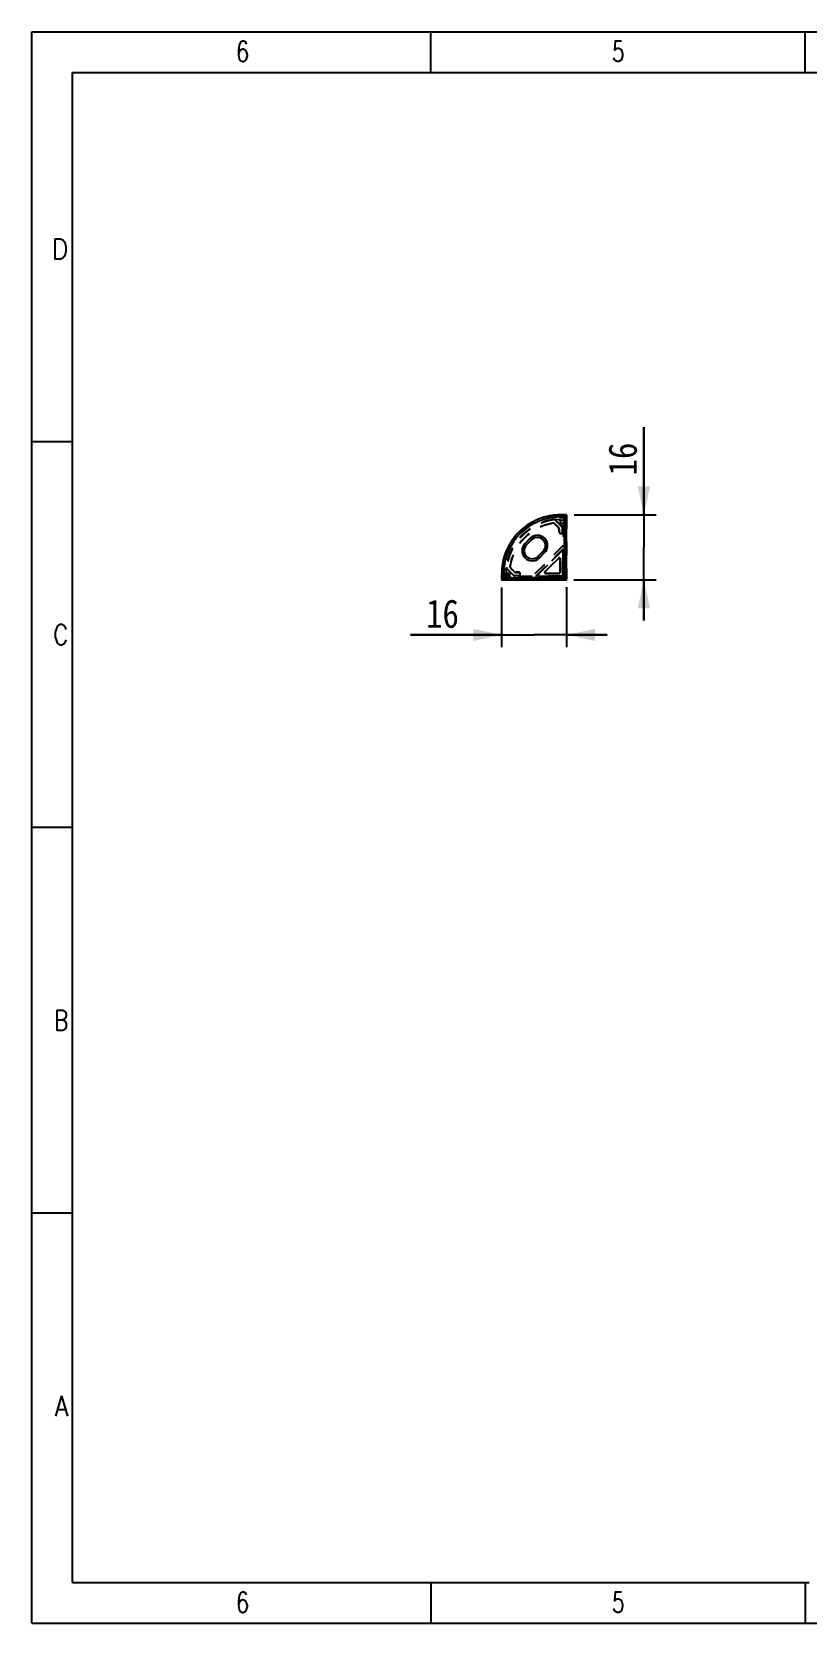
# Model space of a CAD drawing. Extents: x 14 to 580, y 14 to 406.
# Drawn here: x 14 to 205.1, y 14 to 406 of the extents above; entities that cross this region are included whole.
import ezdxf
from ezdxf.enums import TextEntityAlignment as Align

# ---------------------------------------------------------------- set-up
doc = ezdxf.new("R2010")
doc.units = 0
doc.header["$LTSCALE"] = 32.67
doc.linetypes.add('HIDDEN', pattern=[0.2, 0.1, -0.1])
doc.layers.get('0').update_dxf_attribs({"linetype": 'CONTINUOUS'})
for name, color, linetype in [('AP0174', 7, 'CONTINUOUS'), ('AP0179', 7, 'CONTINUOUS'), ('BASE2', 7, 'CONTINUOUS'), ('BASE3', 7, 'CONTINUOUS'), ('DIFFUSE3', 7, 'CONTINUOUS'), ('ENDCAP2', 7, 'CONTINUOUS'), ('ENDCAP3', 7, 'CONTINUOUS')]:
    doc.layers.add(name, color=color, linetype=linetype)
doc.styles.get("Standard").update_dxf_attribs({"font": 'SIMHEI.SHX', "width": 0.85})
doc.styles.add('TEXTSTYLE_2', font='TXT.TTF')
doc.dimstyles.get("Standard").update_dxf_attribs({"dimtxt": 2.5, "dimasz": 2.5, "dimexe": 1.25, "dimexo": 0.625, "dimtad": 1, "dimcen": 2.5, "dimazin": 3, "dimtfac": 1, "dimtmove": 0, "dimatfit": 3})

# ---------------------------------------------------------------- blocks, each defined once
blk = doc.blocks.new('_FILLED')
at = {"color": 0, "linetype": 'BYBLOCK'}
blk.add_solid([(0, 0), (-1, 0.214), (-1, -0.214)], dxfattribs=at)
blk = doc.blocks.new('*D0')
at = {"layer": 'AP0174', "color": 3}
for p, q in [((129.82, 269.1), (129.82, 254.44)), ((145.82, 269.2), (145.82, 254.44)), ((129.82, 257.44), (107.38, 257.44)), ((107.38, 257.44), (137.82, 257.44)), ((155.82, 257.44), (137.82, 257.44)), ((145.82, 257.44), (155.82, 257.44))]:
    blk.add_line(p, q, dxfattribs=at)
at = {"layer": 'AP0174', "color": 3, "xscale": 7, "yscale": 7, "zscale": 7}
blk.add_blockref('_FILLED', (129.82, 257.44), dxfattribs=at)
at = {"layer": 'AP0174', "color": 3, "xscale": 7, "yscale": 7, "zscale": 7, "rotation": 180.0000000001}
blk.add_blockref('_FILLED', (145.82, 257.44), dxfattribs=at)
at = {"layer": 'AP0174', "color": 3, "width": 0.85}
blk.add_text('16', height=7, dxfattribs=at).set_placement((119.28, 259.19), align=Align.RIGHT)
blk = doc.blocks.new('*D1')
at = {"layer": 'AP0174', "color": 3}
for p, q in [((164.88, 287), (164.88, 308.62)), ((164.88, 308.62), (164.88, 279)), ((147.72, 287), (167.88, 287)), ((164.88, 261), (164.88, 279)), ((147.62, 271), (167.88, 271)), ((164.88, 271), (164.88, 261))]:
    blk.add_line(p, q, dxfattribs=at)
at = {"layer": 'AP0174', "color": 3, "xscale": 7, "yscale": 7, "zscale": 7}
for p, rotation in [((164.88, 287), 270), ((164.88, 271), 90)]:
    blk.add_blockref('_FILLED', p, dxfattribs=dict(at, rotation=rotation))
at = {"layer": 'AP0174', "color": 3, "width": 0.85}
blk.add_text('16', height=7, rotation=90, dxfattribs=at).set_placement((163.13, 296.72))

msp = doc.modelspace()

# ---------------------------------------------------------------- linework, layer by layer
at = {"layer": 'AP0179', "color": 7}
for p, q in [((14, 14), (14, 406)), ((14, 406), (580, 406)), ((112.333, 396), (112.333, 406)), ((204.667, 396), (204.667, 406)), ((24, 24), (24, 396)), ((24, 396), (570, 396)), ((24, 305), (14, 305)), ((24, 210), (14, 210)), ((24, 115), (14, 115)), ((24, 24), (205.6, 24)), ((112.333, 24), (112.333, 14)), ((204.667, 24), (204.667, 14)), ((14, 14), (580, 14))]:
    msp.add_line(p, q, dxfattribs=at)
at = {"layer": 'BASE2', "color": 7}
for centre, start, end in [((145.721, 286.904), 0, 90), ((129.921, 271.104), 180, 270)]:
    msp.add_arc(centre, 0.1, start, end, dxfattribs=at)
at = {"layer": 'BASE3', "color": 8, "linetype": 'HIDDEN'}
for p, q in [((144.221, 286.904), (144.221, 286.504)), ((145.721, 287.004), (144.321, 287.004)), ((144.321, 286.404), (145.121, 286.404)), ((145.221, 286.304), (145.221, 285.704)), ((145.821, 271.204), (145.821, 286.904)), ((144.221, 285.504), (144.221, 285.104)), ((145.121, 285.604), (144.321, 285.604)), ((144.321, 285.004), (144.921, 285.004)), ((145.021, 284.904), (145.021, 279.587)), ((144.963, 279.445), (137.38, 271.862)), ((138.341, 271.974), (144.851, 278.484)), ((145.021, 278.414), (145.021, 271.904)), ((129.821, 272.504), (129.821, 271.104)), ((130.321, 272.604), (129.921, 272.604)), ((129.921, 271.004), (145.621, 271.004)), ((130.421, 271.704), (130.421, 272.504)), ((131.121, 271.604), (130.521, 271.604)), ((131.221, 272.504), (131.221, 271.704)), ((131.721, 272.604), (131.321, 272.604)), ((131.821, 271.904), (131.821, 272.504)), ((137.238, 271.804), (131.921, 271.804)), ((144.921, 271.804), (138.411, 271.804))]:
    msp.add_line(p, q, dxfattribs=at)
for centre, radius, start, end in [((144.321, 286.904), 0.1, 90, 180), ((144.321, 286.504), 0.1, 180, 270), ((145.121, 286.304), 0.1, 0, 90), ((144.321, 285.504), 0.1, 90, 180), ((144.321, 285.104), 0.1, 180, 270), ((144.921, 284.904), 0.1, 0, 90), ((145.121, 285.704), 0.1, 270, 360), ((144.921, 278.414), 0.1, 0, 135), ((144.821, 279.587), 0.2, 315, 360), ((129.921, 272.504), 0.1, 90, 180), ((130.321, 272.504), 0.1, 0, 90), ((130.521, 271.704), 0.1, 180, 270), ((131.121, 271.704), 0.1, 270, 360), ((131.321, 272.504), 0.1, 90, 180), ((131.721, 272.504), 0.1, 0, 90), ((131.921, 271.904), 0.1, 180, 270), ((137.238, 272.004), 0.2, 270, 315), ((138.411, 271.904), 0.1, 135, 270), ((144.921, 271.904), 0.1, 270, 360), ((145.621, 271.204), 0.2, 270, 360)]:
    msp.add_arc(centre, radius, start, end, dxfattribs=at)
at = {"layer": 'DIFFUSE3', "color": 8, "linetype": 'HIDDEN'}
for p, q in [((144.021, 286.504), (144.021, 286.671)), ((145.021, 286.304), (144.221, 286.304)), ((145.121, 285.804), (145.121, 286.204)), ((143.099, 285.922), (145.01, 285.705)), ((130.154, 272.804), (130.321, 272.804)), ((130.521, 272.604), (130.521, 271.804)), ((130.621, 271.704), (131.021, 271.704)), ((131.12, 271.815), (130.894, 273.804))]:
    msp.add_line(p, q, dxfattribs=at)
for centre, radius, start, end in [((144.311, 272.514), 14.364, 92.06009, 177.93991), ((143.821, 286.671), 0.2, 0, 97.61121), ((144.221, 286.504), 0.2, 180, 270), ((145.021, 286.204), 0.1, 0, 90), ((144.494, 272.323), 13.68, 96.50954, 173.78653), ((143.043, 285.425), 0.5, 83.52218, 101.44824), ((145.021, 285.804), 0.1, 263.52218, 360), ((130.154, 273.004), 0.2, 172.38879, 270), ((130.321, 272.604), 0.2, 0, 90), ((130.621, 271.804), 0.1, 180, 270), ((131.021, 271.804), 0.1, 270, 6.47782)]:
    msp.add_arc(centre, radius, start, end, dxfattribs=at)
at = {"layer": 'ENDCAP2', "color": 7}
for p, q in [((144.321, 286.504), (144.321, 287.004)), ((145.721, 287.004), (144.321, 287.004)), ((145.321, 286.504), (144.321, 286.504)), ((145.721, 287.004), (145.321, 286.504)), ((145.321, 286.504), (145.821, 286.904)), ((145.321, 271.504), (145.321, 286.504)), ((145.821, 271.204), (145.821, 286.904)), ((136.858, 281.24), (135.585, 279.967)), ((135.939, 279.613), (135.585, 279.967)), ((137.212, 280.886), (135.939, 279.613)), ((137.212, 280.886), (136.858, 281.24)), ((138.767, 276.785), (140.04, 278.058)), ((138.767, 276.785), (139.121, 276.432)), ((139.121, 276.432), (140.393, 277.704)), ((140.04, 278.058), (140.393, 277.704)), ((129.821, 272.504), (129.821, 271.104)), ((130.321, 272.504), (129.821, 272.504)), ((130.321, 271.504), (129.821, 271.104)), ((129.921, 271.004), (130.321, 271.504)), ((129.921, 271.004), (145.621, 271.004)), ((130.321, 272.504), (130.321, 271.504)), ((130.321, 271.504), (145.321, 271.504)), ((145.821, 271.204), (145.321, 271.504)), ((145.321, 271.504), (145.621, 271.004))]:
    msp.add_line(p, q, dxfattribs=at)
for centre, radius, start, end in [((144.321, 272.504), 14.5, 90, 180), ((144.321, 272.504), 14, 90, 180), ((144.321, 272.504), 14.5, 102.11683, 106.06509), ((144.321, 272.504), 14.5, 91.25801, 96.42857), ((145.721, 286.904), 0.1, 0, 90), ((144.321, 272.504), 14.5, 126.43014, 131.32409), ((144.321, 272.504), 14.5, 114.25419, 118.92476), ((137.353, 278.199), 2.5, 135, 315), ((137.353, 278.199), 2, 135, 315), ((137.353, 278.199), 2, 135, 315), ((138.626, 279.472), 2.5, 315, 135), ((138.626, 279.472), 2, 315, 135), ((138.626, 279.472), 2, 114.99995, 135), ((138.626, 279.472), 2, 315, 335.00001), ((129.921, 271.104), 0.1, 180, 270), ((145.621, 271.204), 0.2, 270, 360)]:
    msp.add_arc(centre, radius, start, end, dxfattribs=at)
at = {"layer": 'ENDCAP3', "color": 8, "linetype": 'HIDDEN'}
for p, q in [((144.321, 286.504), (144.321, 287.004)), ((144.321, 287.004), (145.721, 287.004)), ((144.321, 286.504), (145.321, 286.504)), ((145.321, 286.504), (145.721, 287.004)), ((145.821, 286.904), (145.321, 286.504)), ((145.321, 286.504), (145.321, 271.504)), ((145.821, 286.904), (145.821, 271.204)), ((143.808, 283.831), (142.846, 284.793)), ((142.927, 284.812), (143.875, 283.864)), ((143.127, 285.643), (144.608, 284.162)), ((144.675, 284.189), (143.204, 285.66)), ((143.955, 282.812), (143.955, 283.477)), ((144.021, 283.511), (144.021, 282.818)), ((144.755, 283.809), (144.755, 282.812)), ((144.821, 282.818), (144.821, 283.835)), ((135.585, 279.967), (136.858, 281.24)), ((135.939, 279.613), (135.585, 279.967)), ((135.939, 279.613), (137.212, 280.886)), ((137.212, 280.886), (136.858, 281.24)), ((140.04, 278.058), (138.767, 276.785)), ((138.767, 276.785), (139.121, 276.432)), ((144.409, 277.902), (138.923, 272.416)), ((138.923, 272.416), (144.409, 277.902)), ((140.393, 277.704), (139.121, 276.432)), ((140.04, 278.058), (140.393, 277.704)), ((143.88, 276.382), (140.443, 272.945)), ((140.443, 272.945), (143.88, 276.382)), ((144.221, 276.241), (144.221, 272.804)), ((144.221, 272.804), (144.221, 276.241)), ((144.921, 277.689), (144.921, 272.204)), ((144.921, 272.204), (144.921, 277.689)), ((129.821, 271.104), (129.821, 272.504)), ((130.321, 272.504), (129.821, 272.504)), ((129.821, 271.104), (130.321, 271.504)), ((130.321, 271.504), (129.921, 271.004)), ((145.621, 271.004), (129.921, 271.004)), ((130.321, 271.504), (130.321, 272.504)), ((145.321, 271.504), (130.321, 271.504)), ((132.636, 272.15), (131.165, 273.621)), ((131.182, 273.698), (132.663, 272.217)), ((132.013, 273.898), (132.961, 272.95)), ((132.994, 273.017), (132.032, 273.979)), ((134.007, 272.004), (132.99, 272.004)), ((133.016, 272.07), (134.013, 272.07)), ((133.314, 272.804), (134.007, 272.804)), ((134.013, 272.87), (133.348, 272.87)), ((144.621, 271.904), (139.136, 271.904)), ((139.136, 271.904), (144.621, 271.904)), ((144.021, 272.604), (140.584, 272.604)), ((140.584, 272.604), (144.021, 272.604)), ((145.321, 271.504), (145.821, 271.204)), ((145.621, 271.004), (145.321, 271.504))]:
    msp.add_line(p, q, dxfattribs=at)
for centre, radius, start, end in [((144.321, 272.504), 14, 90, 180), ((144.321, 272.504), 14.5, 106.06509, 114.25419), ((144.321, 272.504), 14.5, 96.42857, 102.11683), ((144.321, 272.504), 14.5, 90, 91.25801), ((145.721, 286.904), 0.1, 0, 90), ((144.321, 272.504), 14.5, 131.32409, 180), ((144.494, 272.323), 13.58, 97.55859, 172.74443), ((144.502, 272.331), 13.58, 97.25557, 172.44141), ((144.494, 272.323), 12.78, 99.37978, 170.96387), ((144.502, 272.331), 12.78, 99.03613, 170.62022), ((144.321, 272.504), 14.5, 118.92476, 126.43014), ((142.493, 284.439), 0.5, 45, 99.37978), ((142.573, 284.459), 0.5, 45, 99.03613), ((142.774, 285.29), 0.5, 45, 97.55859), ((142.85, 285.306), 0.5, 45, 97.25557), ((143.455, 283.477), 0.5, 0, 45), ((143.521, 283.511), 0.5, 0, 45), ((144.355, 282.812), 0.4, 180, 360), ((144.421, 282.818), 0.4, 180, 360), ((144.255, 283.809), 0.5, 0, 45), ((144.321, 283.835), 0.5, 0, 45), ((137.353, 278.199), 2.5, 135, 315), ((138.626, 279.472), 2.5, 315, 135), ((138.626, 279.472), 2, 335.00001, 114.99995), ((132.386, 274.332), 0.5, 170.62022, 225), ((144.021, 276.241), 0.2, 0, 135), ((144.021, 276.241), 0.2, 0, 135), ((144.621, 277.689), 0.3, 0, 135), ((144.621, 277.689), 0.3, 0, 135), ((129.921, 271.104), 0.1, 180, 270), ((131.519, 273.975), 0.5, 172.74443, 225), ((131.535, 274.051), 0.5, 172.44141, 225), ((132.366, 274.252), 0.5, 170.96387, 225), ((132.99, 272.504), 0.5, 225, 270), ((133.016, 272.57), 0.5, 225, 270), ((133.314, 273.304), 0.5, 225, 270), ((133.348, 273.37), 0.5, 225, 270), ((134.007, 272.404), 0.4, 270, 90), ((134.013, 272.47), 0.4, 270, 90), ((139.136, 272.204), 0.3, 135, 270), ((139.136, 272.204), 0.3, 135, 270), ((140.584, 272.804), 0.2, 135, 270), ((140.584, 272.804), 0.2, 135, 270), ((144.021, 272.804), 0.2, 270, 360), ((144.021, 272.804), 0.2, 270, 360), ((144.621, 272.204), 0.3, 270, 360), ((144.621, 272.204), 0.3, 270, 360), ((145.621, 271.204), 0.2, 270, 360)]:
    msp.add_arc(centre, radius, start, end, dxfattribs=at)

# ---------------------------------------------------------------- texts
at = {"layer": 'AP0179', "color": 7, "style": 'TEXTSTYLE_2'}
for s, width, p in [('6', 0.785714, (67.634, 398.659)), ('D', 0.904762, (23, 350)), ('C', 0.833333, (23, 255)), ('B', 0.785714, (23, 160)), ('A', 0.857143, (23, 65)), ('6', 0.785714, (67.634, 16.659))]:
    msp.add_text(s, height=5, dxfattribs=dict(at, width=width)).set_placement(p, align=Align.RIGHT)
at = {"layer": 'AP0179', "color": 7, "style": 'TEXTSTYLE_2', "width": 0.714286}
for p in [(157.033, 398.659), (157.033, 16.659)]:
    msp.add_text('5', height=5, dxfattribs=at).set_placement(p)

# ---------------------------------------------------------------- dimensions: what is measured, and where the dimension line sits
at = {"layer": 'AP0174', "color": 3}
dim = msp.add_linear_dim(base=(164.885, 287.004), p1=(147.621, 271.004), p2=(147.721, 287.004), angle=90, dimstyle='Standard', dxfattribs=at)
dim.commit()
dim.dimension.update_dxf_attribs({"geometry": '*D1', "text_midpoint": (159.635, 302.674), "dimtype": 128})
dim = msp.add_linear_dim(base=(145.821, 257.444), p1=(129.821, 269.104), p2=(145.821, 269.204), dimstyle='Standard', dxfattribs=at)
dim.commit()
dim.dimension.update_dxf_attribs({"geometry": '*D0', "text_midpoint": (101.43, 262.694), "dimtype": 128})

doc.saveas('drawing.dxf')
